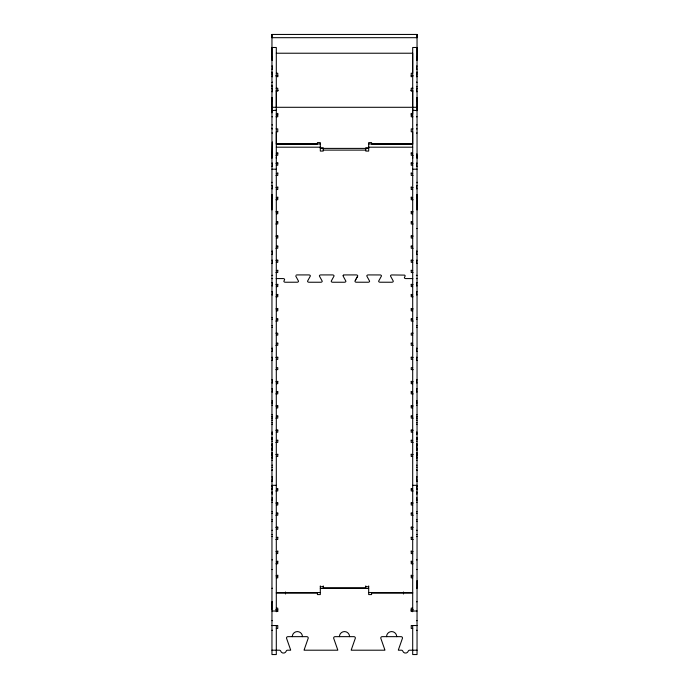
<?xml version="1.0" encoding="UTF-8"?>
<svg xmlns="http://www.w3.org/2000/svg" width="689" height="689" viewBox="0 0 689 689"><rect width="100%" height="100%" fill="white"/><g stroke="black" fill="none" stroke-linecap="round" stroke-linejoin="round"><path stroke-width="1.03" d="M271.957 85.737L271.957 85.135M271.957 182.826L271.957 182.223M271.957 72L271.957 72.603M271.957 609.601L271.957 601.764A1.447 1.447 0 0 1 272.37 601.824M271.957 209.93L271.957 194.608A1.447 0.973 0 0 1 272.37 194.651L272.37 197.881A1.447 0.973 0 0 0 271.957 197.846M271.957 158.306L271.957 157.23M271.957 112.85L271.957 97.528A1.447 0.973 0 0 1 272.37 97.571L272.37 100.801A1.447 0.973 0 0 0 271.957 100.758M271.957 34.45L271.957 37.688L417.043 37.688L417.043 34.45L271.957 34.45L271.957 60.21A1.447 0.973 0 0 0 272.37 60.176L272.37 56.937A1.447 0.973 0 0 1 271.957 56.98M276.306 158.306L276.306 157.23M276.306 107.295L276.306 91.137L277.762 91.137L277.762 88.235L276.039 88.235M412.694 158.306L412.694 157.23M412.694 156.369L412.694 155.283M417.043 182.826L417.043 182.223M417.043 72L417.043 72.603M417.043 209.93L417.043 194.608A1.447 0.973 0 0 0 416.63 194.651L416.63 197.881A1.447 0.973 0 0 1 417.043 197.846M417.043 158.306L417.043 157.23M417.043 156.369L416.681 155.283M417.043 109.818L417.043 97.528A1.447 0.973 0 0 0 416.63 97.571L416.63 100.801A1.447 0.973 0 0 1 417.043 100.758M417.043 34.45L417.043 60.21A1.447 0.973 0 0 1 416.63 60.176L416.63 56.937A1.447 0.973 0 0 0 417.043 56.98M417.043 580.586L417.043 588.294A1.447 1.447 0 0 1 416.63 588.234M271.957 132.968L272.499 133.072M271.957 124.881L272.499 124.985M417.043 132.968L416.5 133.072M417.043 124.881L416.5 124.985M412.84 278.58L405.83 278.58A1.447 0.973 0 0 1 404.374 277.676L405.072 276.168A1.447 0.973 0 0 0 404.555 275.118L391.705 274.937A1.447 0.973 0 0 0 390.568 276.168L393.221 280.991A1.447 0.973 0 0 1 391.834 282.24L379.854 282.223A1.447 0.973 0 0 1 378.717 280.991L381.379 276.168A1.447 0.973 0 0 0 381.103 275.273L380.716 275.049A1.447 0.973 0 0 0 380.319 274.945L368.253 274.92A1.447 0.973 0 0 0 366.867 276.168L369.545 281.043A1.447 0.973 0 0 1 368.305 282.232L356.075 282.214A1.447 0.973 0 0 1 354.999 281.043L357.677 276.168A1.447 0.973 0 0 0 356.291 274.92L344.56 274.92A1.447 0.973 0 0 0 343.174 276.168L345.878 281.155A1.447 0.973 0 0 1 344.44 282.24L332.709 282.24A1.447 0.973 0 0 1 331.452 281.758L331.28 281.439A1.447 0.973 0 0 1 331.323 280.991L333.984 276.168A1.447 0.973 0 0 0 332.589 274.92L320.859 274.92A1.447 0.973 0 0 0 319.653 275.359L319.446 275.669A1.447 0.973 0 0 0 319.472 276.168L322.133 280.991A1.447 0.973 0 0 1 322.133 281.551L321.909 281.853A1.447 0.973 0 0 1 320.747 282.24L309.017 282.24A1.447 0.973 0 0 1 307.621 280.991L310.283 276.168A1.447 0.973 0 0 0 308.896 274.92L297.166 274.92A1.447 0.973 0 0 0 296.365 275.083L296.106 275.23M295.736 276.065L298.458 281.043A1.447 0.973 0 0 1 297.372 282.214L285.315 282.24A1.447 0.973 0 0 1 283.902 281.043L284.531 279.889A1.447 0.973 0 0 0 283.17 278.58L276.16 278.58M355.688 279.786L355.352 280.389M356.514 278.278L356.179 278.881M357.35 276.771L357.014 277.374M276.022 90.853L278.21 90.337M276.306 53.225L412.694 53.225L412.694 73.249L411.238 73.249L411.238 76.849M272.319 72.397L272.499 72.397M416.681 72.397L416.5 72.397M276.306 73.249L277.762 73.249L277.762 76.849M271.957 73.689L272.499 73.689M416.5 73.689L417.043 73.689M271.957 74.765L272.499 74.765M416.5 74.765L417.043 74.765M275.944 75.635L277.762 75.635M411.238 75.635L413.055 75.635M271.957 76.152L272.499 76.152M276.039 76.152L277.762 76.152M411.238 76.152L412.961 76.152M416.5 76.152L417.043 76.152M271.957 76.712L272.499 76.712M416.5 76.712L417.043 76.712M271.957 82.508L272.499 82.103M416.5 82.103L417.043 82.31M271.957 86.418L272.499 86.418M416.5 86.418L417.043 86.418M271.957 88.235L272.499 88.235M412.961 88.235L411.238 88.235L411.238 91.137L412.694 91.137L412.694 113.874L411.238 113.874M416.5 88.235L417.043 88.235M271.957 88.364L272.499 88.364M416.5 88.364L417.043 88.364M271.957 107.295L417.043 107.295M276.306 110.197L271.957 110.619M412.694 110.197L417.043 110.619M276.306 113.874L277.762 113.874M276.306 114.787L277.762 114.787M411.238 114.787L412.694 114.787M271.957 116.777L272.499 116.777M276.039 116.777L277.762 116.777L277.762 113.332M412.961 116.777L411.238 116.777L411.238 113.332M416.5 116.777L417.043 116.777M272.499 128.869L271.957 128.869L271.957 128.111M276.039 128.869L277.762 128.869L277.762 131.771L276.306 131.771L276.306 144.053L317.414 144.053L317.414 142.597L320.316 142.597L320.316 151.08L323.219 151.08L323.219 147.782L320.316 147.842M412.961 128.869L411.238 128.869L411.238 131.771L412.694 131.771L412.694 144.053L371.586 144.053L371.586 142.597L368.684 142.597L368.684 151.08L365.781 151.08L365.781 147.782L368.684 147.842M416.5 128.869L417.043 128.869M271.957 154.06A1.447 0.973 0 0 0 272.37 154.017L272.37 157.256A1.447 0.973 0 0 1 271.957 157.29L272.319 141.977M276.306 143.967L320.316 143.967M368.684 143.967L412.694 143.967M276.306 147.196L320.316 147.196M368.684 147.196L412.694 147.196M320.316 148.402L368.684 148.402M323.219 150.107L365.781 150.107M276.306 153.346L277.762 153.346M411.238 153.346L412.694 153.346M275.944 155.283L277.762 155.283L277.762 152.536M413.055 155.283L411.238 155.283L411.238 152.536M275.944 163.293L277.762 163.293M411.238 163.293L413.055 163.293M276.306 165.239L277.762 165.239L277.762 162.492M412.694 165.239L411.238 165.239L411.238 162.492M271.957 169.193L276.306 169.193M412.694 169.193L417.043 169.193M276.306 173.49L277.762 173.49M411.238 173.49L412.694 173.49M275.944 175.428L277.762 175.428L277.762 172.681M413.055 175.428L411.238 175.428L411.238 172.681M275.944 187.563L277.762 187.563M411.238 187.563L413.055 187.563M276.306 189.509L277.762 189.509L277.762 186.762M412.694 189.509L411.238 189.509L411.238 186.762M276.306 197.76L277.762 197.76M411.238 197.76L412.694 197.76M275.944 199.707L277.762 199.707L277.762 196.951M413.055 199.707L411.238 199.707L411.238 196.951M275.824 211.842L277.762 211.842M411.238 211.842L413.176 211.842M276.306 213.779L277.762 213.779L277.762 211.351M412.694 213.779L411.238 213.779L411.238 211.351M276.306 222.03L277.762 222.03M411.238 222.03L412.694 222.03M275.824 223.977L277.762 223.977L277.762 221.548M413.176 223.977L411.238 223.977L411.238 221.548M416.5 228.533L417.043 228.533M275.824 236.112L277.762 236.112M411.238 236.112L413.176 236.112M276.306 238.049L277.762 238.049L277.762 235.621M412.694 238.049L411.238 238.049L411.238 235.621M276.306 246.3L277.762 246.3M411.238 246.3L412.694 246.3M275.824 248.247L277.762 248.247L277.762 245.818M413.176 248.247L411.238 248.247L411.238 245.818M275.944 260.382L277.762 260.382M411.238 260.382L413.055 260.382M276.306 262.32L277.762 262.32L277.762 259.891M412.694 262.32L411.238 262.32L411.238 259.891M276.306 270.57L277.762 270.57M411.238 270.57L412.694 270.57M275.944 272.517L277.762 272.517L277.762 270.088M413.055 272.517L411.238 272.517L411.238 270.088M271.957 275.35L272.655 275.35M416.345 275.35L417.043 275.35M271.957 278.58L272.655 278.58M416.345 278.58L417.043 278.58M275.944 284.652L277.762 284.652M411.238 284.652L413.055 284.652M276.306 286.59L277.762 286.59L277.762 284.161M412.694 286.59L411.238 286.59L411.238 284.161M276.306 294.84L277.762 294.84M411.238 294.84L412.694 294.84M275.944 296.787L277.762 296.787L277.762 294.358M413.055 296.787L411.238 296.787L411.238 294.358M275.824 308.922L277.762 308.922M411.238 308.922L413.176 308.922M276.306 310.86L277.762 310.86L277.762 308.431M412.694 310.86L411.238 310.86L411.238 308.431M271.957 317.526L272.499 317.526M416.5 317.526L417.043 317.526M271.957 319.145L272.499 319.145M276.306 319.11L277.762 319.11M411.238 319.11L412.694 319.11M416.5 319.145L417.043 319.145M275.824 321.057L277.762 321.057L277.762 318.628M413.176 321.057L411.238 321.057L411.238 318.628M271.957 325.621L272.499 325.621M416.5 325.621L417.043 325.621M271.957 327.232L272.499 327.232M416.5 327.232L417.043 327.232M275.824 333.192L277.762 333.192L277.762 335.13L276.306 335.13M413.176 333.192L411.238 333.192L411.238 335.13L412.694 335.13M276.306 343.38L277.762 343.38M411.238 343.38L412.694 343.38M275.824 345.327L277.762 345.327L277.762 342.898M413.176 345.327L411.238 345.327L411.238 342.898M275.824 357.462L277.762 357.462M411.238 357.462L413.176 357.462M276.306 359.4L277.762 359.4L277.762 356.98M412.694 359.4L411.238 359.4L411.238 356.98M276.306 367.65L277.762 367.65L277.762 369.597L275.824 369.597M412.694 367.65L411.238 367.65L411.238 369.597L413.176 369.597M275.824 381.732L277.762 381.732M411.238 381.732L413.176 381.732M276.306 383.67L277.762 383.67L277.762 381.25M412.694 383.67L411.238 383.67L411.238 381.25M276.306 391.92L277.762 391.92M411.238 391.92L412.694 391.92M275.824 393.867L277.762 393.867L277.762 391.438M413.176 393.867L411.238 393.867L411.238 391.438M271.957 400.86L272.499 400.86M416.5 400.86L417.043 400.86M271.957 402.152L272.499 402.152M416.5 402.152L417.043 402.152M271.957 403.229L272.499 403.229M416.5 403.229L417.043 403.229M271.957 405.166L272.499 405.166M416.5 405.166L417.043 405.166M275.824 406.002L277.762 406.002M411.238 406.002L413.176 406.002M276.306 407.94L277.762 407.94L277.762 405.52M412.694 407.94L411.238 407.94L411.238 405.52M271.957 414.606L272.499 414.606M416.5 414.606L417.043 414.606M271.957 416.225L272.499 416.225M276.306 416.19L277.762 416.19M411.238 416.19L412.694 416.19M416.5 416.225L417.043 416.225M271.957 417.034L272.499 417.034M416.5 417.034L417.043 417.034M275.824 418.137L277.762 418.137L277.762 415.708M413.176 418.137L411.238 418.137L411.238 415.708M271.957 418.654L272.499 418.654M416.5 418.654L417.043 418.654M271.957 420.273L272.499 420.273M416.5 420.273L417.043 420.273M271.957 422.702L272.499 422.702M416.5 422.702L417.043 422.702M271.957 424.321L272.499 424.321M416.5 424.321L417.043 424.321M275.824 430.272L277.762 430.272M411.238 430.272L413.176 430.272M271.957 432.141L272.499 432.132M276.306 432.21L277.762 432.21L277.762 429.79M412.694 432.21L411.238 432.21L411.238 429.79M416.5 432.141L417.043 432.132M271.957 433.217L272.499 433.217M416.5 433.217L417.043 433.217M271.957 434.182L272.499 434.182M416.5 434.182L417.043 434.182M271.957 437.532L272.499 437.532M416.5 437.532L417.043 437.532M271.957 438.393L272.499 438.393M416.5 438.393L417.043 438.393M271.957 439.126L272.499 439.126M416.5 439.126L417.043 439.126M271.957 439.47L272.499 439.47M416.5 439.47L417.043 439.47M276.306 440.46L277.762 440.46M411.238 440.46L412.694 440.46M271.957 441.175L272.499 441.175M416.5 441.175L417.043 441.175M275.824 442.407L277.762 442.407L277.762 439.978M413.176 442.407L411.238 442.407L411.238 439.978M271.957 444.06L272.499 444.06M416.5 444.06L417.043 444.06M271.957 444.172L272.499 444.172M416.5 444.172L417.043 444.172M271.957 448.289L272.499 448.289M416.5 448.289L417.043 448.289M271.957 449.366L272.499 449.366M416.5 449.366L417.043 449.366M271.957 450.227L272.499 450.227M416.5 450.227L417.043 450.227M271.957 452.595L272.499 452.595M416.5 452.595L417.043 452.595M271.957 453.681L272.499 453.681M416.5 453.681L417.043 453.681M275.824 454.542L277.762 454.542M411.238 454.542L413.176 454.542M271.957 455.188L272.499 455.188M416.5 455.188L417.043 455.188M271.957 455.3L272.499 455.3M416.5 455.3L417.043 455.3M271.957 455.618L272.499 455.618M416.5 455.618L417.043 455.618M276.306 456.48L277.762 456.48L277.762 454.06M412.694 456.48L411.238 456.48L411.238 454.06M271.957 458.185L272.499 458.185M416.5 458.185L417.043 458.185M271.957 460.235L272.499 460.235M416.5 460.235L417.043 460.235M271.957 465.178L272.499 465.178M416.5 465.178L417.043 465.178M271.957 467.228L272.499 467.228M416.5 467.228L417.043 467.228M271.957 470.122L272.499 470.122M416.5 470.122L417.043 470.122M271.957 470.217L272.499 470.217M416.5 470.217L417.043 470.217M271.957 481.249L272.499 481.249M416.5 481.249L417.043 481.249M271.957 481.353L272.499 481.353M416.5 481.353L417.043 481.353M271.957 485.323L276.306 485.323M412.694 485.323L417.043 485.323M271.957 486.632L272.499 486.632M416.5 486.632L417.043 486.632M271.957 488.579L272.499 488.579M416.5 488.579L417.043 488.579M276.306 489.009L277.762 489.009M411.238 489.009L412.694 489.009M271.957 489.655L272.499 489.655M416.5 489.655L417.043 489.655M275.824 490.947L277.762 490.947L277.762 488.518M413.176 490.947L411.238 490.947L411.238 488.518M271.957 492.024L272.499 492.024M416.5 492.024L417.043 492.024M271.957 492.885L272.499 492.885M416.5 492.885L417.043 492.885M271.957 493.97L272.499 493.97M416.5 493.97L417.043 493.97M271.957 497.94L272.499 497.94M416.5 497.94L417.043 497.94M271.957 499.232L272.499 499.232M416.5 499.232L417.043 499.232M271.957 500.309L272.499 500.309M416.5 500.309L417.043 500.309M271.957 502.255L272.499 502.255M416.5 502.255L417.043 502.255M275.824 503.082L277.762 503.082M411.238 503.082L413.176 503.082M276.306 505.02L277.762 505.02L277.762 502.6M412.694 505.02L411.238 505.02L411.238 502.6M271.957 511.694L272.499 511.694M416.5 511.694L417.043 511.694M271.957 513.305L272.499 513.305M276.306 513.279L277.762 513.279M411.238 513.279L412.694 513.279M416.5 513.305L417.043 513.305M275.824 515.217L277.762 515.217L277.762 512.788M413.176 515.217L411.238 515.217L411.238 512.788M271.957 519.782L272.499 519.782M416.5 519.782L417.043 519.782M271.957 521.401L272.499 521.401M416.5 521.401L417.043 521.401M275.824 527.352L277.762 527.352M411.238 527.352L413.176 527.352M276.306 529.29L277.762 529.29L277.762 526.87M412.694 529.29L411.238 529.29L411.238 526.87M271.957 530.297L272.499 530.297M416.5 530.297L417.043 530.297M271.957 534.612L272.499 534.612M416.5 534.612L417.043 534.612M271.957 536.55L272.499 536.55M416.5 536.55L417.043 536.55M276.306 537.549L277.762 537.549M411.238 537.549L412.694 537.549M275.824 539.487L277.762 539.487L277.762 537.058M413.176 539.487L411.238 539.487L411.238 537.058M275.944 551.622L277.762 551.622M411.238 551.622L413.055 551.622M276.306 553.56L277.762 553.56L277.762 550.812M412.694 553.56L411.238 553.56L411.238 550.812M271.957 559.873L272.499 559.873M416.5 559.873L417.043 559.873M276.306 561.819L277.762 561.819M411.238 561.819L412.694 561.819M275.944 563.757L277.762 563.757L277.762 561.01M413.055 563.757L411.238 563.757L411.238 561.01M271.957 569.545L272.499 569.545M416.5 569.545L417.043 569.545M275.944 575.892L277.762 575.892M411.238 575.892L413.055 575.892M276.306 577.838L277.762 577.838L277.762 575.082M412.694 577.838L411.238 577.838L411.238 575.082M320.316 586.735L323.219 586.735M365.781 586.735L368.684 586.735M320.316 588.484L368.684 588.484M276.306 592.557L320.316 592.557M368.684 592.557L412.694 592.557M276.306 593.134L317.414 593.134L317.414 594.581L320.316 594.581L320.316 585.926M412.694 593.134L371.586 593.134L371.586 594.581L368.684 594.581L368.684 585.926M276.306 608.12L277.762 608.12L277.762 611.531M412.694 608.12L411.238 608.12L411.238 611.022L417.043 611.022M275.824 609.601L277.762 609.601M413.176 609.601L411.238 609.601L411.238 611.531M271.957 611.022L277.762 611.022M271.957 620.634L272.499 620.634M416.5 620.634L417.043 620.634M271.957 625.534L277.762 625.534L277.762 628.437L276.306 628.437M417.043 625.534L411.238 625.534L411.238 628.437L412.694 628.437M271.957 630.306L272.499 630.306M416.5 630.306L417.043 630.306M271.957 650.201L279.372 650.201A1.447 1.447 0 0 1 280.733 651.165A2.902 2.902 0 0 0 286.211 651.165A1.447 1.447 0 0 1 287.58 650.201L290.637 650.201A1.447 1.447 0 0 0 290.577 649.779L286.486 638.109A1.447 1.447 0 0 1 287.942 636.653L306.803 636.653A1.447 1.447 0 0 1 308.25 638.109L304.168 649.779A1.447 1.447 0 0 0 304.107 650.201L337.765 650.201A1.447 1.447 0 0 0 337.705 649.779L333.622 638.109A1.447 1.447 0 0 1 335.069 636.653L353.931 636.653A1.447 1.447 0 0 1 355.378 638.109L351.295 649.779A1.447 1.447 0 0 0 351.235 650.201L384.893 650.201A1.447 1.447 0 0 0 384.832 649.779L380.75 638.109A1.447 1.447 0 0 1 382.197 636.653L401.058 636.653A1.447 1.447 0 0 1 402.514 638.109L398.423 649.779A1.447 1.447 0 0 0 398.363 650.201L401.42 650.201A1.447 1.447 0 0 1 402.789 651.165A2.902 2.902 0 0 0 408.258 651.165A1.447 1.447 0 0 1 409.628 650.201L417.043 650.201M410.79 90.337L412.978 90.853M412.694 611.737L412.694 47.481L417.043 47.481L417.043 654.55L412.694 654.55L412.694 625.474M403.504 591.98L403.504 594.013M365.781 585.926L365.781 587.708L323.219 587.708L323.219 585.926M285.496 591.98L285.496 594.013M276.306 611.737L276.306 47.481L271.957 47.481L271.957 654.55L276.306 654.55L276.306 625.474M386.546 636.653A5.081 5.081 0 0 1 391.628 631.58A5.081 5.081 0 0 1 396.709 636.653M416.63 601.824A1.447 1.447 0 0 1 417.043 601.764M339.419 636.653A5.081 5.081 0 0 1 344.5 631.58A5.081 5.081 0 0 1 349.581 636.653M292.291 636.653A5.081 5.081 0 0 1 297.372 631.58A5.081 5.081 0 0 1 302.445 636.653M272.37 588.234A1.447 1.447 0 0 1 271.957 588.294M343.174 275.617A1.473 0.99 0 0 1 343.63 275.144M271.957 388.768A1.447 0.973 0 0 1 272.37 388.811L272.37 392.05A1.447 0.973 0 0 0 271.957 392.007M417.043 388.768A1.447 0.973 0 0 0 416.63 388.811L416.63 392.05A1.447 0.973 0 0 1 417.043 392.007M417.043 379.76A1.447 0.973 0 0 1 416.63 379.717L416.63 382.955A1.447 0.973 0 0 0 417.043 382.989M417.043 357.238A1.447 0.973 0 0 0 416.63 357.272L416.63 360.511A1.447 0.973 0 0 1 417.043 360.468M417.043 348.221A1.447 0.973 0 0 1 416.63 348.178L416.63 351.416A1.447 0.973 0 0 0 417.043 351.459M271.957 348.221A1.447 0.973 0 0 0 272.37 348.178L272.37 351.416A1.447 0.973 0 0 1 271.957 351.459M271.957 357.238A1.447 0.973 0 0 1 272.37 357.272L272.37 360.511A1.447 0.973 0 0 0 271.957 360.468M271.957 379.76A1.447 0.973 0 0 0 272.37 379.717L272.37 382.955A1.447 0.973 0 0 1 271.957 382.989M271.957 485.848A1.447 0.973 0 0 1 272.37 485.891L272.37 489.13A1.447 0.973 0 0 0 271.957 489.087M417.043 485.848A1.447 0.973 0 0 0 416.63 485.891L416.63 489.13A1.447 0.973 0 0 1 417.043 489.087M417.043 476.84A1.447 0.973 0 0 1 416.63 476.797L416.63 480.035A1.447 0.973 0 0 0 417.043 480.078M417.043 454.318A1.447 0.973 0 0 0 416.63 454.352L416.63 457.591A1.447 0.973 0 0 1 417.043 457.548M417.043 445.301A1.447 0.973 0 0 1 416.63 445.266L416.63 448.496A1.447 0.973 0 0 0 417.043 448.539M271.957 445.301A1.447 0.973 0 0 0 272.37 445.266L272.37 448.496A1.447 0.973 0 0 1 271.957 448.539M271.957 454.318A1.447 0.973 0 0 1 272.37 454.352L272.37 457.591A1.447 0.973 0 0 0 271.957 457.548M271.957 476.84A1.447 0.973 0 0 0 272.37 476.797L272.37 480.035A1.447 0.973 0 0 1 271.957 480.078M271.957 291.688A1.447 0.973 0 0 1 272.37 291.731L272.37 294.961A1.447 0.973 0 0 0 271.957 294.926M417.043 291.688A1.447 0.973 0 0 0 416.63 291.731L416.63 294.961A1.447 0.973 0 0 1 417.043 294.926M417.043 282.679A1.447 0.973 0 0 1 416.63 282.636L416.63 285.875A1.447 0.973 0 0 0 417.043 285.909M417.043 260.149A1.447 0.973 0 0 0 416.63 260.192L416.63 263.431A1.447 0.973 0 0 1 417.043 263.387M417.043 251.141A1.447 0.973 0 0 1 416.63 251.097L416.63 254.336A1.447 0.973 0 0 0 417.043 254.379M271.957 251.141A1.447 0.973 0 0 0 272.37 251.097L272.37 254.336A1.447 0.973 0 0 1 271.957 254.379M271.957 260.149A1.447 0.973 0 0 1 272.37 260.192L272.37 263.431A1.447 0.973 0 0 0 271.957 263.387M271.957 282.679A1.447 0.973 0 0 0 272.37 282.636L272.37 285.875A1.447 0.973 0 0 1 271.957 285.909M417.043 88.511A1.447 0.973 0 0 1 416.63 88.476L416.63 91.706A1.447 0.973 0 0 0 417.043 91.749M417.043 65.989A1.447 0.973 0 0 0 416.63 66.032L416.63 69.262A1.447 0.973 0 0 1 417.043 69.227M271.957 65.989A1.447 0.973 0 0 1 272.37 66.032L272.37 69.262A1.447 0.973 0 0 0 271.957 69.227M271.957 88.511A1.447 0.973 0 0 0 272.37 88.476L272.37 91.706A1.447 0.973 0 0 1 271.957 91.749M417.043 185.599A1.447 0.973 0 0 1 416.63 185.556L416.63 188.786A1.447 0.973 0 0 0 417.043 188.829M417.043 163.069A1.447 0.973 0 0 0 416.63 163.112L416.63 166.35A1.447 0.973 0 0 1 417.043 166.307M417.043 154.06A1.447 0.973 0 0 1 416.63 154.017L416.63 157.256A1.447 0.973 0 0 0 417.043 157.29M271.957 163.069A1.447 0.973 0 0 1 272.37 163.112L272.37 166.35A1.447 0.973 0 0 0 271.957 166.307M271.957 185.599A1.447 0.973 0 0 0 272.37 185.556L272.37 188.786A1.447 0.973 0 0 1 271.957 188.829"/></g></svg>
